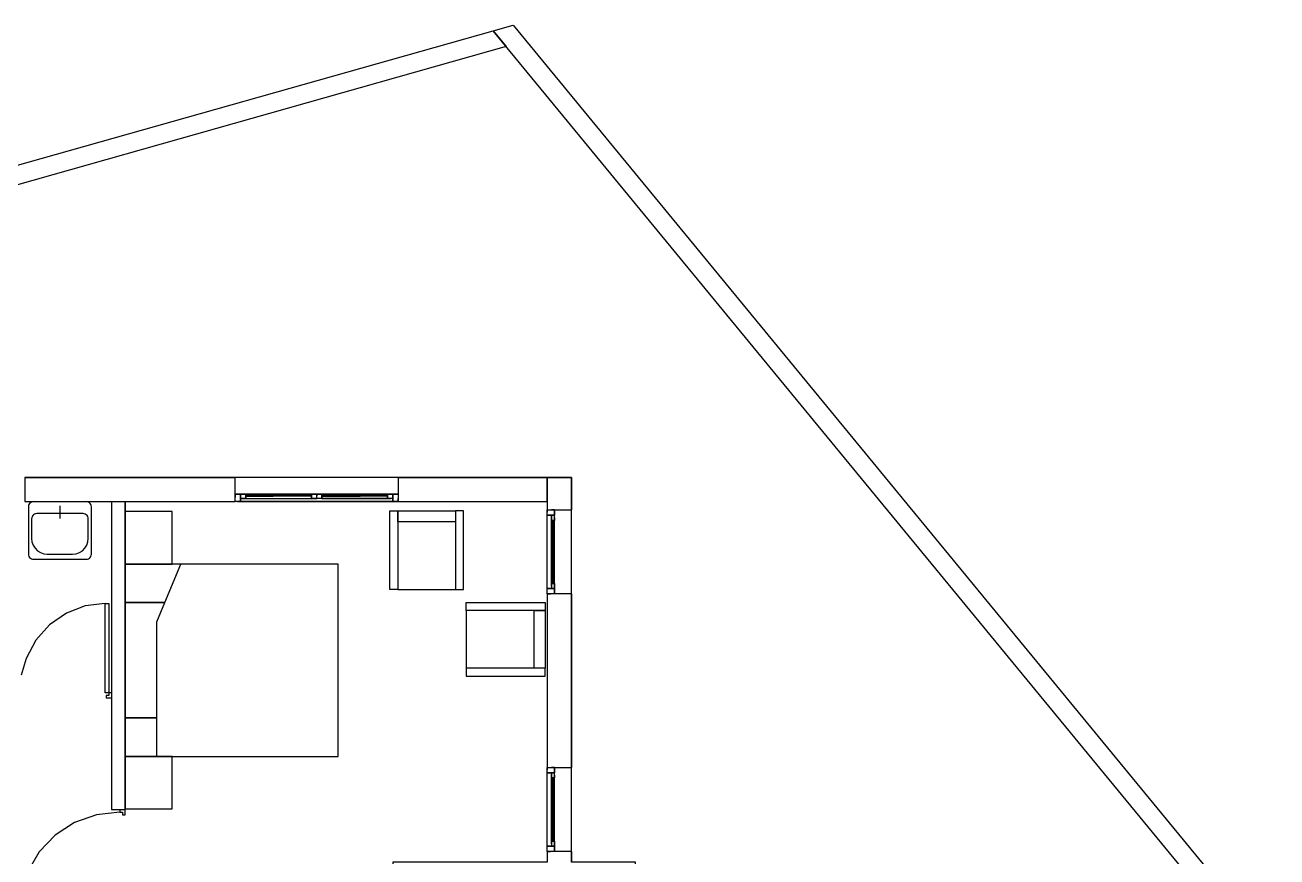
# Model space of a CAD drawing. Header units: metres. Extents: x -104 to 713, y -387 to 65.
# Drawn here: x 247.8 to 486.1, y -92.9 to 65.3 of the extents above; entities that cross this region are included whole.
import ezdxf

# ---------------------------------------------------------------- set-up
doc = ezdxf.new("R2010")
doc.units = ezdxf.units.M

msp = doc.modelspace()

# ---------------------------------------------------------------- linework, layer by layer
for p, q in [((336.9, 64.26), (340.68, 65.33)), ((340.68, 65.33), (712.67, -386.63)), ((-44.27, -43.34), (336.9, 64.26)), ((336.9, 64.26), (339.4, 61.23)), ((708.01, -386.63), (336.9, 64.26)), ((339.4, 61.23), (-43.29, -46.8)), ((247.74, -20.72), (287.8, -20.72)), ((287.8, -25.32), (287.8, -20.72)), ((318.8, -20.72), (287.8, -20.72)), ((318.8, -20.72), (347.2, -20.72)), ((318.8, -20.72), (318.8, -25.32)), ((347.2, -20.72), (347.2, -20.72)), ((347.2, -25.32), (347.2, -20.72)), ((347.2, -20.72), (347.2, -26.9)), ((347.2, -20.72), (351.8, -20.72)), ((351.8, -20.72), (351.8, -26.9)), ((351.8, -93.92), (351.8, -22.51)), ((247.74, -25.32), (287.8, -25.32)), ((248.45, -26.1), (248.42, -26.32)), ((248.52, -25.89), (248.45, -26.1)), ((248.64, -25.7), (248.52, -25.89)), ((248.8, -25.54), (248.64, -25.7)), ((248.99, -25.42), (248.8, -25.54)), ((249.2, -25.35), (248.99, -25.42)), ((249.42, -25.32), (249.2, -25.35)), ((254.42, -26.15), (254.42, -28.55)), ((259.64, -25.35), (259.42, -25.32)), ((259.85, -25.42), (259.64, -25.35)), ((260.04, -25.54), (259.85, -25.42)), ((260.2, -25.7), (260.04, -25.54)), ((260.32, -25.89), (260.2, -25.7)), ((260.39, -26.1), (260.32, -25.89)), ((260.42, -26.32), (260.39, -26.1)), ((264.25, -25.32), (266.85, -25.32)), ((264.25, -25.32), (264.25, -83.92)), ((266.85, -25.32), (266.85, -83.92)), ((287.8, -23.92), (288.8, -23.92)), ((318.8, -23.92), (287.8, -23.92)), ((287.8, -25.32), (287.8, -23.92)), ((287.8, -23.92), (288.25, -23.92)), ((287.8, -23.92), (287.8, -24.52)), ((287.8, -25.32), (287.8, -24.52)), ((288.8, -25.32), (287.8, -25.32)), ((318.8, -25.32), (287.8, -25.32)), ((287.8, -25.32), (287.8, -25.32)), ((288.8, -25.32), (287.8, -25.32)), ((288.25, -25.32), (287.8, -25.32)), ((288.8, -23.92), (288.25, -23.92)), ((288.25, -25.32), (288.8, -25.32)), ((288.8, -23.92), (289.8, -23.92)), ((303.3, -23.92), (288.8, -23.92)), ((288.8, -24.72), (288.8, -23.92)), ((288.8, -24.72), (288.8, -23.92)), ((288.8, -25.32), (288.8, -23.92)), ((288.8, -23.92), (317.8, -23.92)), ((289.25, -23.92), (288.8, -23.92)), ((288.8, -23.92), (288.8, -24.26)), ((288.8, -23.92), (288.8, -24.73)), ((288.8, -24.72), (288.8, -24.26)), ((289.8, -24.72), (288.8, -24.72)), ((288.8, -24.72), (303.3, -24.72)), ((288.8, -24.72), (288.8, -25.32)), ((288.8, -24.72), (289.25, -24.72)), ((288.8, -25.32), (288.8, -24.73)), ((288.8, -25.32), (317.8, -25.32)), ((289.8, -23.92), (289.25, -23.92)), ((289.25, -24.72), (289.8, -24.72)), ((289.8, -23.92), (289.8, -24.72)), ((289.8, -24.72), (289.8, -23.92)), ((289.8, -23.92), (302.3, -23.92)), ((289.8, -23.92), (289.8, -24.39)), ((289.8, -24.12), (289.8, -24.32)), ((289.8, -24.12), (289.8, -24.32)), ((289.8, -24.12), (302.3, -24.12)), ((289.8, -24.12), (302.3, -24.12)), ((289.8, -24.12), (289.8, -24.21)), ((289.8, -24.12), (297.1, -24.12)), ((289.8, -24.32), (289.8, -24.21)), ((302.3, -24.32), (289.8, -24.32)), ((302.3, -24.32), (289.8, -24.32)), ((289.8, -24.32), (295, -24.32)), ((289.8, -24.72), (289.8, -24.39)), ((289.8, -24.72), (302.3, -24.72)), ((302.3, -24.32), (295, -24.32)), ((302.3, -24.12), (297.1, -24.12)), ((302.3, -23.92), (303.3, -23.92)), ((302.3, -24.72), (302.3, -23.92)), ((302.3, -23.92), (302.3, -24.72)), ((302.3, -23.92), (302.86, -23.92)), ((302.3, -23.92), (302.3, -24.25)), ((302.3, -24.12), (302.3, -24.32)), ((302.3, -24.12), (302.3, -24.32)), ((302.3, -24.12), (302.3, -24.24)), ((302.3, -24.32), (302.3, -24.24)), ((302.3, -24.72), (302.3, -24.25)), ((303.3, -24.72), (302.3, -24.72)), ((302.3, -24.72), (302.86, -24.72)), ((302.86, -23.92), (303.3, -23.92)), ((302.86, -24.72), (303.3, -24.72)), ((303.3, -23.92), (304.3, -23.92)), ((303.3, -24.72), (303.3, -23.92)), ((303.3, -23.92), (317.8, -23.92)), ((303.75, -23.92), (303.3, -23.92)), ((303.3, -23.92), (303.3, -24.26)), ((303.3, -24.72), (303.3, -24.26)), ((304.3, -24.72), (303.3, -24.72)), ((317.8, -24.72), (303.3, -24.72)), ((303.75, -24.72), (303.3, -24.72)), ((304.3, -23.92), (303.75, -23.92)), ((304.3, -24.72), (303.75, -24.72)), ((304.3, -23.92), (304.3, -24.72)), ((304.3, -24.72), (304.3, -23.92)), ((304.3, -23.92), (316.8, -23.92)), ((304.3, -23.92), (304.3, -24.39)), ((304.3, -24.12), (316.8, -24.12)), ((304.3, -24.32), (304.3, -24.12)), ((316.8, -24.12), (304.3, -24.12)), ((304.3, -24.12), (304.3, -24.32)), ((304.3, -24.12), (311.6, -24.12)), ((304.3, -24.12), (304.3, -24.21)), ((304.3, -24.32), (304.3, -24.21)), ((316.8, -24.32), (304.3, -24.32)), ((316.8, -24.32), (304.3, -24.32)), ((304.3, -24.32), (311.6, -24.32)), ((304.3, -24.72), (304.3, -24.39)), ((304.3, -24.72), (316.8, -24.72)), ((316.8, -24.12), (311.6, -24.12)), ((316.8, -24.32), (311.6, -24.32)), ((316.8, -23.92), (317.8, -23.92)), ((316.8, -24.72), (316.8, -23.92)), ((316.8, -23.92), (316.8, -24.72)), ((316.8, -23.92), (317.36, -23.92)), ((316.8, -23.92), (316.8, -24.25)), ((316.8, -24.12), (316.8, -24.32)), ((316.8, -24.32), (316.8, -24.12)), ((316.8, -24.12), (316.8, -24.24)), ((316.8, -24.32), (316.8, -24.24)), ((316.8, -24.72), (316.8, -24.25)), ((317.8, -24.72), (316.8, -24.72)), ((316.8, -24.72), (317.36, -24.72)), ((317.36, -23.92), (317.8, -23.92)), ((317.8, -24.72), (317.36, -24.72)), ((317.8, -23.92), (318.8, -23.92)), ((317.8, -24.72), (317.8, -23.92)), ((317.8, -23.92), (317.8, -24.72)), ((317.8, -23.92), (317.8, -25.32)), ((318.36, -23.92), (317.8, -23.92)), ((317.8, -23.92), (317.8, -24.38)), ((317.8, -23.92), (317.8, -24.51)), ((317.8, -24.72), (317.8, -24.38)), ((317.8, -25.32), (317.8, -24.51)), ((317.8, -25.32), (317.8, -24.72)), ((318.8, -25.32), (317.8, -25.32)), ((318.8, -25.32), (317.8, -25.32)), ((317.8, -25.32), (318.36, -25.32)), ((318.36, -23.92), (318.8, -23.92)), ((318.36, -25.32), (318.8, -25.32)), ((318.8, -23.92), (318.8, -25.32)), ((318.8, -23.92), (318.8, -24.72)), ((318.8, -25.32), (318.8, -24.72)), ((318.8, -25.32), (318.8, -25.32)), ((318.8, -25.32), (347.2, -25.32)), ((248.42, -26.32), (248.42, -35.32)), ((248.42, -26.32), (248.42, -35.32)), ((249.05, -28.41), (249.02, -28.63)), ((249.12, -28.2), (249.05, -28.41)), ((249.24, -28.01), (249.12, -28.2)), ((249.4, -27.85), (249.24, -28.01)), ((249.59, -27.73), (249.4, -27.85)), ((249.8, -27.66), (249.59, -27.73)), ((250.02, -27.63), (249.8, -27.66)), ((258.82, -27.63), (250.02, -27.63)), ((259.04, -27.66), (258.82, -27.63)), ((259.25, -27.73), (259.04, -27.66)), ((259.44, -27.85), (259.25, -27.73)), ((259.6, -28.01), (259.44, -27.85)), ((259.72, -28.2), (259.6, -28.01)), ((259.8, -28.41), (259.72, -28.2)), ((259.82, -28.63), (259.8, -28.41)), ((260.42, -35.32), (260.42, -26.32)), ((275.78, -27.21), (266.85, -27.21)), ((275.78, -37.21), (275.78, -27.21)), ((317.25, -27.07), (318.75, -27.07)), ((317.25, -42.07), (317.25, -27.07)), ((318.75, -27.07), (329.75, -27.07)), ((318.75, -27.07), (318.75, -42.07)), ((318.75, -29.17), (318.75, -27.07)), ((329.75, -27.07), (329.75, -29.17)), ((331.25, -27.07), (329.75, -27.07)), ((331.25, -42.07), (331.25, -27.07)), ((347.2, -27.9), (347.2, -26.9)), ((347.2, -42.9), (347.2, -26.9)), ((347.2, -26.9), (348.6, -26.9)), ((347.2, -42.9), (347.2, -26.9)), ((347.2, -26.9), (351.8, -26.9)), ((347.2, -26.9), (347.2, -27.35)), ((347.2, -26.9), (348, -26.9)), ((347.2, -27.9), (347.2, -27.35)), ((347.2, -41.9), (347.2, -27.9)), ((348.6, -27.9), (347.2, -27.9)), ((348, -27.9), (347.2, -27.9)), ((347.2, -27.9), (347.79, -27.9)), ((348.6, -27.9), (347.79, -27.9)), ((348.6, -26.9), (348, -26.9)), ((348, -27.9), (348, -28.9)), ((348, -27.9), (348.6, -27.9)), ((348, -27.9), (348, -41.9)), ((348.6, -27.9), (348, -27.9)), ((348, -28.34), (348, -27.9)), ((348, -27.9), (348.25, -27.9)), ((348, -28.9), (348, -28.34)), ((348.6, -27.9), (348.25, -27.9)), ((348.6, -26.9), (348.6, -27.9)), ((348.6, -42.9), (348.6, -26.9)), ((348.6, -27.35), (348.6, -26.9)), ((348.6, -27.9), (348.6, -27.35)), ((348.6, -28.9), (348.6, -27.9)), ((348.6, -28.34), (348.6, -27.9)), ((348.6, -28.34), (348.6, -28.9)), ((351.8, -42.9), (351.8, -26.9)), ((249.02, -28.63), (249.02, -32.33)), ((249.02, -28.63), (249.02, -32.33)), ((259.82, -32.33), (259.82, -28.63)), ((329.75, -29.17), (318.75, -29.17)), ((329.75, -29.17), (329.75, -42.07)), ((348, -40.9), (348, -28.9)), ((348, -28.9), (348.6, -28.9)), ((348, -28.9), (348.22, -28.9)), ((348, -28.9), (348.35, -28.9)), ((348.42, -28.9), (348.22, -28.9)), ((348.22, -28.9), (348.22, -40.9)), ((348.22, -28.9), (348.3, -28.9)), ((348.42, -28.9), (348.3, -28.9)), ((348.6, -28.9), (348.35, -28.9)), ((348.42, -28.9), (348.42, -40.9)), ((348.42, -28.9), (348.6, -28.9)), ((348.42, -28.9), (348.42, -35.91)), ((348.6, -40.9), (348.6, -28.9)), ((249.02, -32.33), (249.1, -33)), ((249.1, -33), (249.32, -33.63)), ((259.52, -33.63), (259.75, -33)), ((259.75, -33), (259.82, -32.33)), ((248.42, -35.32), (248.45, -35.54)), ((248.45, -35.54), (248.52, -35.76)), ((249.32, -33.63), (249.68, -34.2)), ((249.68, -34.2), (250.15, -34.68)), ((250.15, -34.68), (250.72, -35.03)), ((250.72, -35.03), (251.35, -35.26)), ((251.35, -35.26), (252.02, -35.33)), ((252.02, -35.33), (256.82, -35.33)), ((256.82, -35.33), (257.49, -35.26)), ((257.49, -35.26), (258.12, -35.03)), ((258.12, -35.03), (258.69, -34.68)), ((258.69, -34.68), (259.17, -34.2)), ((259.17, -34.2), (259.52, -33.63)), ((260.32, -35.76), (260.39, -35.54)), ((260.39, -35.54), (260.42, -35.32)), ((248.52, -35.76), (248.64, -35.95)), ((248.64, -35.95), (248.8, -36.1)), ((248.8, -36.1), (248.99, -36.22)), ((248.99, -36.22), (249.2, -36.3)), ((249.2, -36.3), (249.42, -36.32)), ((249.42, -36.32), (259.42, -36.32)), ((259.42, -36.32), (259.64, -36.3)), ((259.64, -36.3), (259.85, -36.22)), ((259.85, -36.22), (260.04, -36.1)), ((260.04, -36.1), (260.2, -35.95)), ((260.2, -35.95), (260.32, -35.76)), ((307.38, -37.21), (266.85, -37.21)), ((266.85, -37.21), (275.78, -37.21)), ((274.39, -44.53), (277.42, -37.21)), ((307.38, -73.81), (307.38, -37.21)), ((348.42, -40.9), (348.42, -35.91)), ((318.75, -42.07), (317.25, -42.07)), ((318.75, -42.07), (329.75, -42.07)), ((329.75, -42.07), (331.25, -42.07)), ((347.2, -41.9), (348, -41.9)), ((348.6, -41.9), (347.2, -41.9)), ((347.2, -42.9), (347.2, -41.9)), ((347.2, -42.45), (347.2, -41.9)), ((347.2, -41.9), (348.01, -41.9)), ((347.2, -42.9), (347.2, -42.45)), ((348.22, -40.9), (348, -40.9)), ((348, -40.9), (348.6, -40.9)), ((348, -40.9), (348, -41.9)), ((348, -41.46), (348, -40.9)), ((348, -40.9), (348.25, -40.9)), ((348, -41.46), (348, -41.9)), ((348, -41.9), (348.6, -41.9)), ((348, -41.9), (348.6, -41.9)), ((348, -41.9), (348.35, -41.9)), ((348.6, -41.9), (348.01, -41.9)), ((348.42, -40.9), (348.22, -40.9)), ((348.22, -40.9), (348.34, -40.9)), ((348.6, -40.9), (348.25, -40.9)), ((348.42, -40.9), (348.34, -40.9)), ((348.6, -41.9), (348.35, -41.9)), ((348.6, -40.9), (348.42, -40.9)), ((348.6, -41.9), (348.6, -40.9)), ((348.6, -40.9), (348.6, -41.46)), ((348.6, -41.46), (348.6, -41.9)), ((348.6, -41.9), (348.6, -42.9)), ((348.6, -42.45), (348.6, -41.9)), ((348.6, -42.45), (348.6, -42.9)), ((259.24, -45.17), (255.65, -46.55)), ((263.05, -44.7), (259.24, -45.17)), ((263.05, -44.7), (263.75, -44.7)), ((263.05, -61.7), (263.05, -44.7)), ((263.75, -44.7), (263.75, -61.7)), ((266.85, -44.53), (274.39, -44.53)), ((274.39, -44.53), (266.85, -44.53)), ((272.87, -48.19), (274.39, -44.53)), ((331.77, -44.54), (346.77, -44.54)), ((331.77, -46.04), (331.77, -44.54)), ((346.77, -44.54), (346.77, -46.04)), ((348.6, -42.9), (347.2, -42.9)), ((351.8, -42.9), (347.2, -42.9)), ((347.2, -42.9), (347.2, -75.92)), ((347.2, -42.9), (347.8, -42.9)), ((348.6, -42.9), (347.8, -42.9)), ((351.8, -42.9), (351.8, -75.92)), ((255.65, -46.55), (252.46, -48.77)), ((331.77, -46.04), (331.77, -57.04)), ((346.77, -46.04), (331.77, -46.04)), ((344.67, -46.04), (346.77, -46.04)), ((344.67, -57.04), (344.67, -46.04)), ((346.77, -46.04), (346.77, -57.04)), ((252.46, -48.77), (249.86, -51.71)), ((272.87, -66.49), (272.87, -48.19)), ((249.86, -51.71), (247.99, -55.2)), ((247.99, -55.2), (247.06, -58.38)), ((331.77, -57.04), (331.77, -58.54)), ((344.67, -57.04), (331.77, -57.04)), ((346.77, -57.04), (344.67, -57.04)), ((346.77, -58.54), (346.77, -57.04)), ((331.77, -58.54), (346.77, -58.54)), ((263.75, -61.7), (263.05, -61.7)), ((263.75, -61.7), (263.75, -62.2)), ((264.25, -61.7), (263.75, -61.7)), ((263.25, -62.2), (263.25, -62.7)), ((263.75, -62.2), (263.25, -62.2)), ((263.25, -62.7), (264.25, -62.7)), ((266.85, -66.49), (272.87, -66.49)), ((272.87, -66.49), (266.85, -66.49)), ((272.87, -73.81), (272.87, -66.49)), ((266.85, -73.81), (307.38, -73.81)), ((275.78, -73.81), (266.85, -73.81)), ((275.78, -83.81), (275.78, -73.81)), ((347.2, -76.92), (347.2, -75.92)), ((347.2, -91.92), (347.2, -75.92)), ((347.2, -75.92), (348.6, -75.92)), ((347.2, -75.92), (347.2, -75.92)), ((347.2, -75.92), (351.8, -75.92)), ((347.2, -76.92), (347.2, -75.92)), ((347.2, -75.92), (347.2, -76.37)), ((347.2, -75.92), (348, -75.92)), ((348.6, -75.92), (348, -75.92)), ((348.6, -75.92), (348.6, -76.92)), ((348.6, -91.92), (348.6, -75.92)), ((348.6, -76.37), (348.6, -75.92)), ((351.8, -91.92), (351.8, -75.92)), ((347.2, -76.92), (347.2, -76.37)), ((347.2, -90.92), (347.2, -76.92)), ((348.6, -76.92), (347.2, -76.92)), ((348, -76.92), (347.2, -76.92)), ((347.2, -76.92), (347.79, -76.92)), ((348.6, -76.92), (347.79, -76.92)), ((348, -76.92), (348, -77.92)), ((348, -76.92), (348.6, -76.92)), ((348, -76.92), (348, -90.92)), ((348.6, -76.92), (348, -76.92)), ((348, -77.36), (348, -76.92)), ((348, -76.92), (348.25, -76.92)), ((348, -77.92), (348, -77.36)), ((348, -89.92), (348, -77.92)), ((348, -77.92), (348.6, -77.92)), ((348, -77.92), (348.22, -77.92)), ((348, -77.92), (348.35, -77.92)), ((348.42, -77.92), (348.22, -77.92)), ((348.22, -77.92), (348.22, -89.92)), ((348.22, -77.92), (348.3, -77.92)), ((348.6, -76.92), (348.25, -76.92)), ((348.42, -77.92), (348.3, -77.92)), ((348.6, -77.92), (348.35, -77.92)), ((348.42, -77.92), (348.42, -89.92)), ((348.42, -77.92), (348.6, -77.92)), ((348.42, -77.92), (348.42, -84.93)), ((348.6, -76.92), (348.6, -76.37)), ((348.6, -77.92), (348.6, -76.92)), ((348.6, -77.36), (348.6, -76.92)), ((348.6, -77.36), (348.6, -77.92)), ((348.6, -89.92), (348.6, -77.92)), ((261.41, -84.93), (257.22, -86.42)), ((265.85, -84.42), (261.41, -84.93)), ((264.25, -83.92), (266.85, -83.92)), ((265.85, -83.92), (265.85, -84.42)), ((265.85, -84.42), (266.35, -84.42)), ((266.35, -84.42), (266.35, -84.92)), ((266.35, -84.92), (266.85, -84.92)), ((266.85, -83.81), (275.78, -83.81)), ((266.85, -84.92), (266.85, -83.92)), ((266.85, -83.92), (266.85, -83.92)), ((348.42, -89.92), (348.42, -84.93)), ((257.22, -86.42), (253.5, -88.81)), ((253.5, -88.81), (250.47, -91.97)), ((348.22, -89.92), (348, -89.92)), ((348, -89.92), (348.6, -89.92)), ((348, -89.92), (348, -90.92)), ((348, -90.48), (348, -89.92)), ((348, -89.92), (348.25, -89.92)), ((348, -90.48), (348, -90.92)), ((348.42, -89.92), (348.22, -89.92)), ((348.22, -89.92), (348.34, -89.92)), ((348.6, -89.92), (348.25, -89.92)), ((348.42, -89.92), (348.34, -89.92)), ((348.6, -89.92), (348.42, -89.92)), ((348.6, -90.92), (348.6, -89.92)), ((348.6, -89.92), (348.6, -90.48)), ((348.6, -90.48), (348.6, -90.92)), ((250.47, -91.97), (248.29, -95.72)), ((347.2, -90.92), (348, -90.92)), ((348.6, -90.92), (347.2, -90.92)), ((347.2, -91.92), (347.2, -90.92)), ((347.2, -91.92), (347.2, -90.92)), ((347.2, -91.48), (347.2, -90.92)), ((347.2, -90.92), (348.01, -90.92)), ((347.2, -91.92), (347.2, -91.48)), ((348.6, -91.92), (347.2, -91.92)), ((347.2, -91.92), (347.2, -91.92)), ((351.8, -91.92), (347.2, -91.92)), ((347.2, -91.92), (347.2, -93.92)), ((347.2, -91.92), (347.8, -91.92)), ((348.6, -91.92), (347.8, -91.92)), ((348, -90.92), (348.6, -90.92)), ((348, -90.92), (348.6, -90.92)), ((348, -90.92), (348.35, -90.92)), ((348.6, -90.92), (348.01, -90.92)), ((348.6, -90.92), (348.35, -90.92)), ((348.6, -90.92), (348.6, -91.92)), ((348.6, -91.48), (348.6, -90.92)), ((348.6, -91.48), (348.6, -91.92)), ((351.8, -91.92), (351.8, -93.92))]:
    msp.add_line(p, q)
for points in [[(247.74, -20.72), (247.74, -22.12), (247.74, -25.32), (259.87, -25.32), (264.24, -25.32), (264.24, -68.25), (264.24, -83.92), (266.15, -83.92), (266.84, -83.92), (266.84, -68.25), (266.84, -25.32), (287.8, -25.32), (287.8, -22.7), (287.8, -20.72), (259.87, -20.72)], [(318.8, -20.72), (318.8, -23.35), (318.8, -25.32), (326.34, -25.32), (347.2, -25.32), (347.2, -22.88), (347.2, -20.72), (326.34, -20.72)], [(349.65, -20.72), (347.2, -20.72), (347.2, -25.26), (347.2, -26.9), (349.83, -26.9), (351.8, -26.9), (351.8, -25.26), (351.8, -20.72)], [(351.8, -42.9), (349.17, -42.9), (347.2, -42.9), (347.2, -61.76), (347.2, -75.92), (349.83, -75.92), (351.8, -75.92), (351.8, -61.76)], [(347.2, -91.92), (347.2, -92.45), (347.2, -93.92), (322.4, -93.92), (322.4, -93.92), (320.25, -93.92), (317.8, -93.92), (317.8, -133.83), (317.8, -148.26), (321.18, -148.26), (322.4, -148.26), (322.4, -133.83), (322.4, -98.52), (352.96, -98.52), (364.02, -98.52), (364.02, -95.9), (364.02, -93.92), (352.96, -93.92), (351.8, -93.92), (351.8, -92.45), (351.8, -91.92), (349.17, -91.92)]]:
    msp.add_lwpolyline(points, close=True)

doc.saveas('drawing.dxf')
